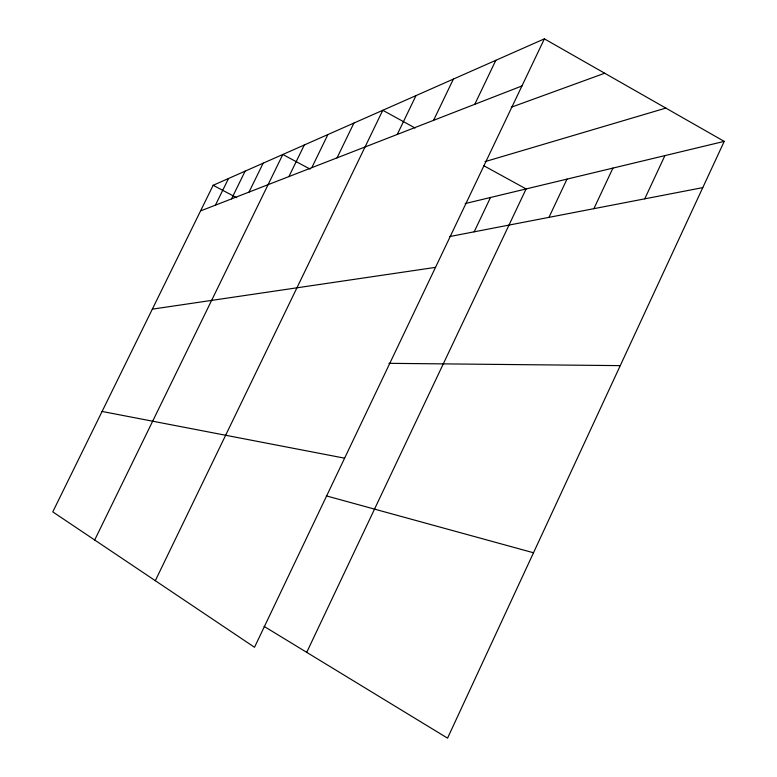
<?xml version="1.0" encoding="UTF-8"?>
<svg xmlns="http://www.w3.org/2000/svg" width="777" height="777" viewBox="0 0 777 777"><rect width="100%" height="100%" fill="white"/><g stroke="black" fill="none" stroke-linecap="round" stroke-linejoin="round"><path stroke-width="1.17" d="M544.386 38.85L254.516 647.28L52.778 511.878L213.151 185.285L544.386 38.85L724.222 141.375L447.552 738.15L264.131 626.408M644.745 198.844L664.908 155.614M593.89 208.673L612.927 168.094M548.97 217.366L566.996 179.118M306.711 652.35L526.107 188.937L483.653 165.637M474.184 231.818L490.501 197.484M474.776 104.303L495.823 60.315M433.576 120.328L453.389 79.079M397.27 134.44L415.996 95.61M155.313 580.691L382.779 110.285L415.064 128.001M311.8 167.677L327.894 134.557M337.043 157.857L353.923 123.048M249.028 192.084L263.16 163.17M94.687 540.005L282.818 154.487L310.12 169.114M288.918 176.573L304.302 144.988M215.433 205.147L228.506 178.496M231.546 198.883L245.124 171.144M200.544 210.936L521.94 85.965M511.247 107.245L604.7 73.232M485.052 161.635L665.84 108.09M465.229 203.555L724.222 141.375M449.728 236.548L702.777 187.616M152.331 309.149L435.518 267.366M388.927 363.335L620.25 365.627M102.088 411.46L344.609 458.177M326.321 495.881L533.498 552.768M213.151 185.285L236.645 197.679"/></g></svg>
